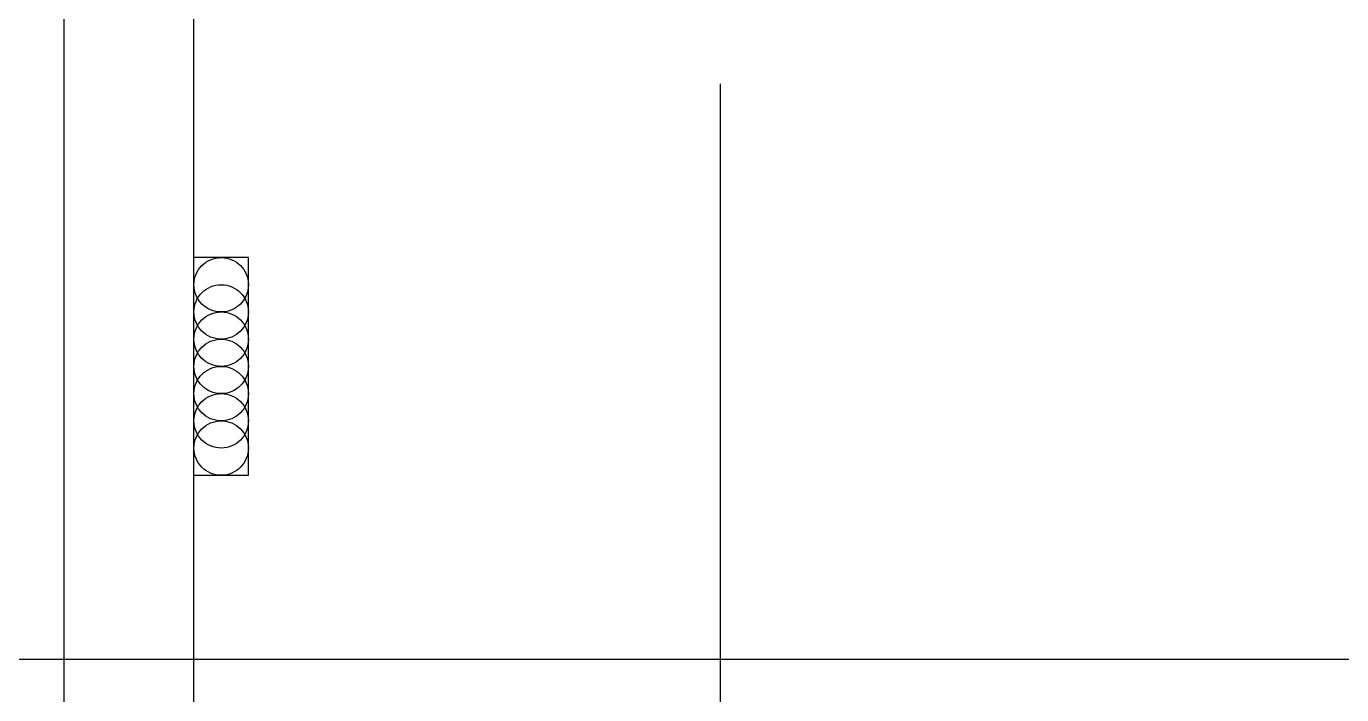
# Model space of a CAD drawing. Header units: millimetres. Extents: x 1251.1 to 1334.1, y 1577.6 to 1641.3.
# Drawn here: x 1298.358 to 1301.397, y 1611.669 to 1613.214 of the extents above; entities that cross this region are included whole.
import ezdxf

# ---------------------------------------------------------------- set-up
doc = ezdxf.new("R2010")
doc.units = ezdxf.units.MM
doc.linetypes.add('ACAD_ISO02W100', pattern=[15, 12, -3])
doc.layers.add('IMPIANTO TERMICO', color=1, linetype='Continuous')
doc.layers.add('MURATURA', color=140, linetype='Continuous')

msp = doc.modelspace()

# ---------------------------------------------------------------- linework, layer by layer
at = {"layer": 'IMPIANTO TERMICO', "linetype": 'ACAD_ISO02W100'}
for p, q in [((1298.8714, 1612.6792), (1298.7456, 1612.6792)), ((1298.8714, 1612.1762), (1298.8714, 1612.6792)), ((1298.8714, 1612.6169), (1298.8714, 1612.6169)), ((1298.7456, 1612.1762), (1298.8714, 1612.1762))]:
    msp.add_line(p, q, dxfattribs=at)
for centre in [(1298.8085, 1612.6163), (1298.8085, 1612.5534), (1298.8085, 1612.4905), (1298.8085, 1612.4276), (1298.8085, 1612.3647), (1298.8085, 1612.3019), (1298.8085, 1612.239)]:
    msp.add_circle(centre, 0.0629, dxfattribs=at)
at = {"layer": 'MURATURA', "linetype": 'ACAD_ISO02W100'}
for p, q in [((1299.9612, 1627.781), (1299.9612, 1606.633)), ((1298.4456, 1610.4513), (1298.4456, 1613.1947)), ((1298.7456, 1612.1762), (1298.7456, 1612.6792)), ((1295.6918, 1611.7513), (1312.6797, 1611.7513))]:
    msp.add_line(p, q, dxfattribs=at)
at = {"layer": 'MURATURA', "linetype": 'ACAD_ISO02W100', "ltscale": 0.07}
for p, q in [((1299.9612, 1627.781), (1299.9612, 1606.633)), ((1295.6918, 1611.7513), (1312.6797, 1611.7513))]:
    msp.add_line(p, q, dxfattribs=at)
at = {"layer": 'MURATURA'}
for p, q in [((1298.4456, 1610.4513), (1298.4456, 1620.4513)), ((1298.7456, 1610.4513), (1298.7456, 1615.9689))]:
    msp.add_line(p, q, dxfattribs=at)

doc.saveas('drawing.dxf')
